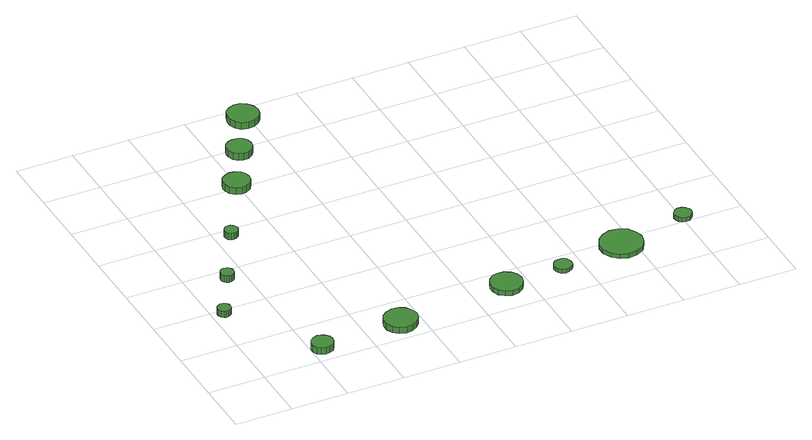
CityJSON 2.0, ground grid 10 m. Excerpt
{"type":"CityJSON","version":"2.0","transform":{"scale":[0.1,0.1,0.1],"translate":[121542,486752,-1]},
"CityObjects":{
"tree1":{"type":"SolitaryVegetationObject","attributes":{"function":"something"},"geometry":[{"type":"MultiSurface","lod":"1","boundaries":[[[0,1,2,3,4,5,6,7,8,9,10,11,12,13,14]],[[15,16,17,18,19,20,21,22,23,24,25,26,27,28,29]],[[0,29,28,1]],[[1,28,27,2]],[[2,27,26,3]],[[3,26,25,4]],[[4,25,24,5]],[[5,24,23,6]],[[6,23,22,7]],[[7,22,21,8]],[[8,21,20,9]],[[9,20,19,10]],[[10,19,18,11]],[[11,18,17,12]],[[12,17,16,13]],[[13,16,15,14]],[[14,15,29,0]]]}]},
"tree2":{"type":"SolitaryVegetationObject","attributes":{"function":"something"},"geometry":[{"type":"MultiSurface","lod":"1","boundaries":[[[30,31,32,33,34,35,36,37,38,39,40,41,42,43,44]],[[45,46,47,48,49,50,51,52,53,54,55,56,57,58,59]],[[30,59,58,31]],[[31,58,57,32]],[[32,57,56,33]],[[33,56,55,34]],[[34,55,54,35]],[[35,54,53,36]],[[36,53,52,37]],[[37,52,51,38]],[[38,51,50,39]],[[39,50,49,40]],[[40,49,48,41]],[[41,48,47,42]],[[42,47,46,43]],[[43,46,45,44]],[[44,45,59,30]]]}]},
"tree3":{"type":"SolitaryVegetationObject","attributes":{"function":"something"},"geometry":[{"type":"MultiSurface","lod":"1","boundaries":[[[60,61,62,63,64,65,66,67,68,69,70,71,72,73,74]],[[75,76,77,78,79,80,81,82,83,84,85,86,87,88,89]],[[60,89,88,61]],[[61,88,87,62]],[[62,87,86,63]],[[63,86,85,64]],[[64,85,84,65]],[[65,84,83,66]],[[66,83,82,67]],[[67,82,81,68]],[[68,81,80,69]],[[69,80,79,70]],[[70,79,78,71]],[[71,78,77,72]],[[72,77,76,73]],[[73,76,75,74]],[[74,75,89,60]]]}]},
"tree4":{"type":"SolitaryVegetationObject","attributes":{"function":"something"},"geometry":[{"type":"MultiSurface","lod":"1","boundaries":[[[90,91,92,93,94,95,96,97,98,99,100,101,102,103,104]],[[105,106,107,108,109,110,111,112,113,114,115,116,117,118,119]],[[90,119,118,91]],[[91,118,117,92]],[[92,117,116,93]],[[93,116,115,94]],[[94,115,114,95]],[[95,114,113,96]],[[96,113,112,97]],[[97,112,111,98]],[[98,111,110,99]],[[99,110,109,100]],[[100,109,108,101]],[[101,108,107,102]],[[102,107,106,103]],[[103,106,105,104]],[[104,105,119,90]]]}]},
"tree5":{"type":"SolitaryVegetationObject","attributes":{"function":"something"},"geometry":[{"type":"MultiSurface","lod":"1","boundaries":[[[120,121,122,123,124,125,126,127,128,129,130,131,132,133,134]],[[135,136,137,138,139,140,141,142,143,144,145,146,147,148,149]],[[120,149,148,121]],[[121,148,147,122]],[[122,147,146,123]],[[123,146,145,124]],[[124,145,144,125]],[[125,144,143,126]],[[126,143,142,127]],[[127,142,141,128]],[[128,141,140,129]],[[129,140,139,130]],[[130,139,138,131]],[[131,138,137,132]],[[132,137,136,133]],[[133,136,135,134]],[[134,135,149,120]]]}]},
"tree6":{"type":"SolitaryVegetationObject","attributes":{"function":"something"},"geometry":[{"type":"MultiSurface","lod":"1","boundaries":[[[150,151,152,153,154,155,156,157,158,159,160,161,162,163,164]],[[165,166,167,168,169,170,171,172,173,174,175,176,177,178,179]],[[150,179,178,151]],[[151,178,177,152]],[[152,177,176,153]],[[153,176,175,154]],[[154,175,174,155]],[[155,174,173,156]],[[156,173,172,157]],[[157,172,171,158]],[[158,171,170,159]],[[159,170,169,160]],[[160,169,168,161]],[[161,168,167,162]],[[162,167,166,163]],[[163,166,165,164]],[[164,165,179,150]]]}]},
"tree7":{"type":"SolitaryVegetationObject","attributes":{"function":"something"},"geometry":[{"type":"MultiSurface","lod":"1","boundaries":[[[180,181,182,183,184,185,186,187,188,189,190,191,192,193,194]],[[195,196,197,198,199,200,201,202,203,204,205,206,207,208,209]],[[180,209,208,181]],[[181,208,207,182]],[[182,207,206,183]],[[183,206,205,184]],[[184,205,204,185]],[[185,204,203,186]],[[186,203,202,187]],[[187,202,201,188]],[[188,201,200,189]],[[189,200,199,190]],[[190,199,198,191]],[[191,198,197,192]],[[192,197,196,193]],[[193,196,195,194]],[[194,195,209,180]]]}]},
"tree8":{"type":"SolitaryVegetationObject","attributes":{"function":"something"},"geometry":[{"type":"MultiSurface","lod":"1","boundaries":[[[210,211,212,213,214,215,216,217,218,219,220,221,222,223,224]],[[225,226,227,228,229,230,231,232,233,234,235,236,237,238,239]],[[210,239,238,211]],[[211,238,237,212]],[[212,237,236,213]],[[213,236,235,214]],[[214,235,234,215]],[[215,234,233,216]],[[216,233,232,217]],[[217,232,231,218]],[[218,231,230,219]],[[219,230,229,220]],[[220,229,228,221]],[[221,228,227,222]],[[222,227,226,223]],[[223,226,225,224]],[[224,225,239,210]]]}]},
"tree9":{"type":"SolitaryVegetationObject","attributes":{"function":"something"},"geometry":[{"type":"MultiSurface","lod":"1","boundaries":[[[240,241,242,243,244,245,246,247,248,249,250,251,252,253,254]],[[255,256,257,258,259,260,261,262,263,264,265,266,267,268,269]],[[240,269,268,241]],[[241,268,267,242]],[[242,267,266,243]],[[243,266,265,244]],[[244,265,264,245]],[[245,264,263,246]],[[246,263,262,247]],[[247,262,261,248]],[[248,261,260,249]],[[249,260,259,250]],[[250,259,258,251]],[[251,258,257,252]],[[252,257,256,253]],[[253,256,255,254]],[[254,255,269,240]]]}]},
"tree10":{"type":"SolitaryVegetationObject","attributes":{"function":"something"},"geometry":[{"type":"MultiSurface","lod":"1","boundaries":[[[270,271,272,273,274,275,276,277,278,279,280,281,282,283,284]],[[285,286,287,288,289,290,291,292,293,294,295,296,297,298,299]],[[270,299,298,271]],[[271,298,297,272]],[[272,297,296,273]],[[273,296,295,274]],[[274,295,294,275]],[[275,294,293,276]],[[276,293,292,277]],[[277,292,291,278]],[[278,291,290,279]],[[279,290,289,280]],[[280,289,288,281]],[[281,288,287,282]],[[282,287,286,283]],[[283,286,285,284]],[[284,285,299,270]]]}]},
"tree11":{"type":"SolitaryVegetationObject","attributes":{"function":"something"},"geometry":[{"type":"MultiSurface","lod":"1","boundaries":[[[300,301,302,303,304,305,306,307,308,309,310,311,312,313,314]],[[315,316,317,318,319,320,321,322,323,324,325,326,327,328,329]],[[300,329,328,301]],[[301,328,327,302]],[[302,327,326,303]],[[303,326,325,304]],[[304,325,324,305]],[[305,324,323,306]],[[306,323,322,307]],[[307,322,321,308]],[[308,321,320,309]],[[309,320,319,310]],[[310,319,318,311]],[[311,318,317,312]],[[312,317,316,313]],[[313,316,315,314]],[[314,315,329,300]]]}]},
"tree12":{"type":"SolitaryVegetationObject","attributes":{"function":"something"},"geometry":[{"type":"MultiSurface","lod":"1","boundaries":[[[330,331,332,333,334,335,336,337,338,339,340,341,342,343,344]],[[345,346,347,348,349,350,351,352,353,354,355,356,357,358,359]],[[330,359,358,331]],[[331,358,357,332]],[[332,357,356,333]],[[333,356,355,334]],[[334,355,354,335]],[[335,354,353,336]],[[336,353,352,337]],[[337,352,351,338]],[[338,351,350,339]],[[339,350,349,340]],[[340,349,348,341]],[[341,348,347,342]],[[342,347,346,343]],[[343,346,345,344]],[[344,345,359,330]]]}]}
},
"vertices":[
[31,187,22],[30,192,22],[27,196,22],[23,198,22],[18,199,22],[14,197,22],[10,194,22],[8,190,22],[8,185,22],[10,180,22],[14,177,22],[18,175,22],[23,176,22],[27,178,22],[30,182,22],[30,182,10],[27,178,10],[23,176,10],[18,175,10],[14,177,10],[10,180,10],[8,185,10],[8,190,10],[10,194,10],[14,197,10],[18,199,10],[23,198,10],[27,196,10],[30,192,10],[31,187,10],
[135,27,25],[134,35,25],[129,41,25],[122,45,25],[115,46,25],[107,43,25],[101,38,25],[98,31,25],[98,23,25],[101,16,25],[107,11,25],[115,9,25],[122,10,25],[129,13,25],[134,20,25],[134,20,12],[129,13,12],[122,10,12],[115,9,12],[107,11,12],[101,16,12],[98,23,12],[98,31,12],[101,38,12],[107,43,12],[115,46,12],[122,45,12],[129,41,12],[134,35,12],[135,27,12],
[81,278,20],[80,283,20],[77,287,20],[73,289,20],[68,290,20],[63,288,20],[60,285,20],[58,280,20],[58,276,20],[60,271,20],[63,268,20],[68,266,20],[73,267,20],[77,269,20],[80,273,20],[80,273,7],[77,269,7],[73,267,7],[68,266,7],[63,268,7],[60,271,7],[58,276,7],[58,280,7],[60,285,7],[63,288,7],[68,290,7],[73,289,7],[77,287,7],[80,283,7],[81,278,7],
[141,384,19],[140,389,19],[137,393,19],[133,396,19],[128,396,19],[123,395,19],[119,391,19],[117,387,19],[117,382,19],[119,377,19],[123,374,19],[128,373,19],[133,373,19],[137,376,19],[140,380,19],[140,380,7],[137,376,7],[133,373,7],[128,373,7],[123,374,7],[119,377,7],[117,382,7],[117,387,7],[119,391,7],[123,395,7],[128,396,7],[133,396,7],[137,393,7],[140,389,7],[141,384,7],
[292,41,19],[289,52,19],[282,62,19],[272,68,19],[260,69,19],[249,65,19],[240,58,19],[235,47,19],[235,35,19],[240,24,19],[249,16,19],[260,12,19],[272,14,19],[282,20,19],[289,29,19],[289,29,7],[282,20,7],[272,14,7],[260,12,7],[249,16,7],[240,24,7],[235,35,7],[235,47,7],[240,58,7],[249,65,7],[260,69,7],[272,68,7],[282,62,7],[289,52,7],[292,41,7],
[221,506,20],[219,516,20],[214,523,20],[205,528,20],[196,529,20],[187,526,20],[179,520,20],[175,511,20],[175,502,20],[179,493,20],[187,486,20],[196,483,20],[205,484,20],[214,489,20],[219,497,20],[219,497,7],[214,489,7],[205,484,7],[196,483,7],[187,486,7],[179,493,7],[175,502,7],[175,511,7],[179,520,7],[187,526,7],[196,529,7],[205,528,7],[214,523,7],[219,516,7],[221,506,7],
[264,586,23],[262,595,23],[257,603,23],[249,607,23],[240,608,23],[231,605,23],[224,599,23],[221,591,23],[221,582,23],[224,573,23],[231,567,23],[240,564,23],[249,565,23],[257,570,23],[262,577,23],[262,577,10],[257,570,10],[249,565,10],[240,564,10],[231,567,10],[224,573,10],[221,582,10],[221,591,10],[224,599,10],[231,605,10],[240,608,10],[249,607,10],[257,603,10],[262,595,10],[264,586,10],
[490,62,16],[487,73,16],[481,82,16],[471,88,16],[459,89,16],[448,86,16],[440,78,16],[435,67,16],[435,56,16],[440,45,16],[448,38,16],[459,34,16],[471,35,16],[481,41,16],[487,50,16],[487,50,7],[481,41,7],[471,35,7],[459,34,7],[448,38,7],[440,45,7],[435,56,7],[435,67,7],[440,78,7],[448,86,7],[459,89,7],[471,88,7],[481,82,7],[487,73,7],[490,62,7],
[314,665,25],[312,676,25],[305,685,25],[295,691,25],[284,692,25],[273,688,25],[265,681,25],[261,670,25],[261,659,25],[265,649,25],[273,641,25],[284,638,25],[295,639,25],[305,645,25],[312,654,25],[312,654,12],[305,645,12],[295,639,12],[284,638,12],[273,641,12],[265,649,12],[261,659,12],[261,670,12],[265,681,12],[273,688,12],[284,692,12],[295,691,12],[305,685,12],[312,676,12],[314,665,12],
[582,69,14],[581,75,14],[577,81,14],[571,84,14],[565,84,14],[558,82,14],[554,78,14],[551,72,14],[551,65,14],[554,59,14],[558,55,14],[565,53,14],[571,54,14],[577,57,14],[581,62,14],[581,62,7],[577,57,7],[571,54,7],[565,53,7],[558,55,7],[554,59,7],[551,65,7],[551,72,7],[554,78,7],[558,82,7],[565,84,7],[571,84,7],[577,81,7],[581,75,7],[582,69,7],
[715,84,15],[711,98,15],[703,111,15],[689,118,15],[674,120,15],[660,115,15],[649,105,15],[642,91,15],[642,76,15],[649,62,15],[660,52,15],[674,47,15],[689,49,15],[703,56,15],[711,69,15],[711,69,7],[703,56,7],[689,49,7],[674,47,7],[660,52,7],[649,62,7],[642,76,7],[642,91,7],[649,105,7],[660,115,7],[674,120,7],[689,118,7],[703,111,7],[711,98,7],[715,84,7],
[818,114,15],[817,120,15],[813,125,15],[808,128,15],[801,129,15],[795,127,15],[791,123,15],[788,117,15],[788,111,15],[791,105,15],[795,101,15],[801,99,15],[808,99,15],[813,103,15],[817,108,15],[817,108,7],[813,103,7],[808,99,7],[801,99,7],[795,101,7],[791,105,7],[788,111,7],[788,117,7],[791,123,7],[795,127,7],[801,129,7],[808,128,7],[813,125,7],[817,120,7],[818,114,7]
]}
